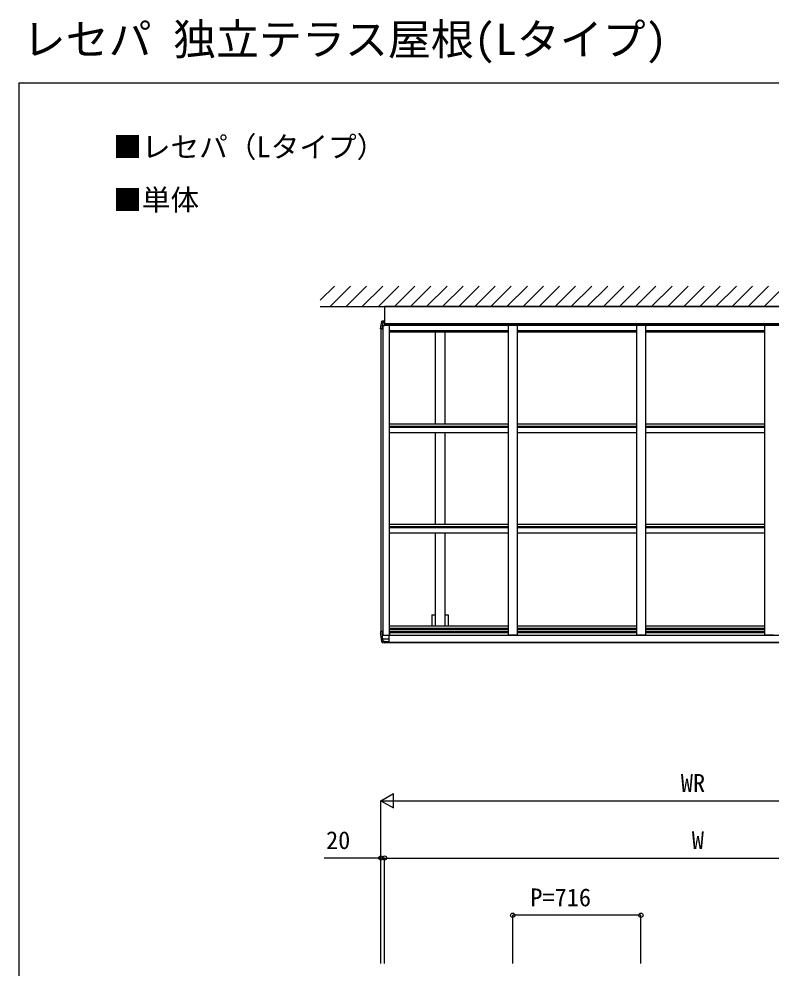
# Model space of a CAD drawing. Units: millimetres, scale not verified. Extents: x -7000 to 7000, y -10401 to 10355.
# Drawn here: x -7000 to -2799, y 5050 to 10355 of the extents above; entities that cross this region are included whole.
import ezdxf
from ezdxf.enums import TextEntityAlignment as Align

# ---------------------------------------------------------------- set-up
doc = ezdxf.new("R2010")
doc.units = ezdxf.units.MM
doc.header["$LTSCALE"] = 50
for name, color, linetype in [('0-2_USER1', 3, 'Continuous'), ('0-4_YKK_13', 4, 'Continuous'), ('0-5_YKK_A1', 4, 'Continuous'), ('0-6_YKK_D', 6, 'Continuous'), ('0-7_YKK_ZWAK', 7, 'Continuous')]:
    doc.layers.add(name, color=color, linetype=linetype)
doc.styles.add('ＭＳ ゴシック', font='')
doc.styles.get('ＭＳ ゴシック').set_extended_font_data('MS Gothic')

msp = doc.modelspace()

# ---------------------------------------------------------------- linework, layer by layer
at = {"layer": '0-4_YKK_13'}
for p, q in [((-4957.86, 8748.11), (-4957.86, 8651.26)), ((-1377.86, 8748.11), (-4957.86, 8748.11)), ((-4966.87, 8668.15), (-4957.86, 8668.62)), ((-4957.86, 8660.62), (-4965.18, 8660.62)), ((-4957.86, 8668.62), (-4957.86, 8667.76)), ((-4957.86, 8667.76), (-4957.86, 8665.88)), ((-4957.86, 8665.88), (-4957.86, 8660.62)), ((-4957.86, 8642.32), (-4957.86, 8660.62)), ((-1377.86, 8651.26), (-4957.86, 8651.26)), ((-4979.86, 8622.62), (-4979.86, 8627.62)), ((-4979.01, 8622.62), (-4979.86, 8622.62)), ((-4975.72, 8622.62), (-4979.01, 8622.62)), ((-4975.72, 8622.62), (-4971.86, 8622.62)), ((-4971.86, 8622.62), (-4971.86, 8627.62)), ((-4968.86, 8642.32), (-4957.86, 8642.32)), ((-4968.86, 8629.62), (-4968.86, 8642.32)), ((-4979.86, 6931.27), (-4979.86, 6926.27)), ((-4979.01, 6931.27), (-4979.86, 6931.27)), ((-4971.86, 6931.27), (-4971.86, 6926.27)), ((-4933.86, 6911.42), (-4933.86, 6889.27)), ((-4966.87, 6868.74), (-4957.86, 6868.27)), ((-4965.18, 6876.27), (-4957.86, 6876.27)), ((-4957.86, 6871.01), (-4957.86, 6876.27)), ((-4933.86, 6873.87), (-4957.86, 6873.87)), ((-4934.86, 6871.87), (-4957.86, 6871.87)), ((-4957.86, 6869.13), (-4957.86, 6871.01)), ((-4957.86, 6868.27), (-4957.86, 6869.13)), ((-4934.86, 6871.87), (-4933.86, 6872.87)), ((-4933.86, 6873.87), (-4933.86, 6872.87))]:
    msp.add_line(p, q, dxfattribs=at)
for points in [[(-4974.53, 8662.24), (-4974.25, 8663), (-4973.89, 8663.73), (-4973.47, 8664.43), (-4972.98, 8665.08), (-4972.72, 8665.39), (-4972.36, 8665.75), (-4971.69, 8666.34), (-4970.98, 8666.84), (-4970.24, 8667.26), (-4969.48, 8667.6), (-4968.7, 8667.85), (-4968.33, 8667.95), (-4967.92, 8668.03), (-4967.14, 8668.13)], [(-4968.86, 8629.62), (-4968.86, 8627.62), (-4971.86, 8627.62)], [(-4971.86, 6931.27), (-4975.72, 6931.27), (-4979.01, 6931.27)], [(-4974.53, 6874.68), (-4974.31, 6874.03), (-4973.95, 6873.27), (-4973.53, 6872.55), (-4973.03, 6871.88), (-4972.47, 6871.25), (-4971.79, 6870.64), (-4971.07, 6870.11), (-4970.31, 6869.67), (-4969.94, 6869.49), (-4969.53, 6869.31), (-4968.73, 6869.05), (-4967.93, 6868.86), (-4967.13, 6868.76)], [(-4969.11, 6889.27), (-4933.86, 6889.27), (-4933.86, 6873.87)]]:
    msp.add_lwpolyline(points, dxfattribs=at)
for centre, radius, start, end in [((-4864.86, 8627.62), 115, 162.49309, 180), ((-4864.86, 8627.62), 107, 162.82818, 180), ((-4965.18, 8658.62), 2, 90, 162.82818), ((-4728.13, 6926.19), 251.74, 179.98118, 191.80718), ((-4722.77, 6926.19), 249.09, 179.98192, 191.23052), ((-4965.18, 6878.27), 2, 197.17182, 270)]:
    msp.add_arc(centre, radius, start, end, dxfattribs=at)
at = {"layer": '0-5_YKK_A1'}
for p, q in [((-5317.13, 8782.57), (-5237.5, 8862.2)), ((-5261.79, 8748.11), (-5147.7, 8862.2)), ((-5171.98, 8748.11), (-5057.9, 8862.2)), ((-5082.18, 8748.11), (-4968.09, 8862.2)), ((-4992.38, 8748.11), (-4878.29, 8862.2)), ((-4902.58, 8748.11), (-4788.49, 8862.2)), ((-4812.77, 8748.11), (-4698.69, 8862.2)), ((-4722.97, 8748.11), (-4608.88, 8862.2)), ((-4633.17, 8748.11), (-4519.08, 8862.2)), ((-4543.37, 8748.11), (-4429.28, 8862.2)), ((-4453.56, 8748.11), (-4339.48, 8862.2)), ((-4363.76, 8748.11), (-4249.67, 8862.2)), ((-4273.96, 8748.11), (-4159.87, 8862.2)), ((-4184.16, 8748.11), (-4070.07, 8862.2)), ((-4094.35, 8748.11), (-3980.27, 8862.2)), ((-4004.55, 8748.11), (-3890.46, 8862.2)), ((-3914.75, 8748.11), (-3800.66, 8862.2)), ((-3824.95, 8748.11), (-3710.86, 8862.2)), ((-3735.14, 8748.11), (-3621.06, 8862.2)), ((-3645.34, 8748.11), (-3531.25, 8862.2)), ((-3555.54, 8748.11), (-3441.45, 8862.2)), ((-3465.74, 8748.11), (-3351.65, 8862.2)), ((-3375.93, 8748.11), (-3261.85, 8862.2)), ((-3286.13, 8748.11), (-3172.04, 8862.2)), ((-3196.33, 8748.11), (-3082.24, 8862.2)), ((-3106.53, 8748.11), (-2992.44, 8862.2)), ((-3016.72, 8748.11), (-2902.63, 8862.2)), ((-2926.92, 8748.11), (-2812.83, 8862.2)), ((-2837.12, 8748.11), (-2723.03, 8862.2)), ((-5317.89, 8748.11), (-1017.84, 8748.11)), ((-4957.86, 8642.32), (-4957.86, 8668.1)), ((-4941.36, 8651.26), (-4941.36, 8648.77)), ((-1394.36, 8648.77), (-4941.36, 8648.77)), ((-4977.86, 8622.62), (-4977.86, 6931.27)), ((-4968.16, 8627.62), (-4971.86, 8627.62)), ((-1377.86, 8644.49), (-4957.86, 8644.49)), ((-1377.86, 8644.31), (-4957.86, 8644.28)), ((-1377.86, 8642.32), (-4957.86, 8642.32)), ((-4932.86, 8642.32), (-4932.86, 6911.42)), ((-4932.86, 8614.46), (-4266.86, 8614.46)), ((-4932.86, 8606.16), (-4266.86, 8606.16)), ((-4675.36, 8606.16), (-4675.36, 8091.43)), ((-4620.36, 8606.16), (-4620.36, 8091.43)), ((-4266.86, 8642.32), (-4266.86, 6911.42)), ((-4216.86, 8642.32), (-4216.86, 6911.42)), ((-4216.86, 8614.46), (-3550.86, 8614.46)), ((-4216.86, 8606.16), (-3550.86, 8606.16)), ((-3550.86, 8642.32), (-3550.86, 6911.42)), ((-3500.86, 8642.32), (-3500.86, 6911.42)), ((-3500.86, 8614.46), (-2834.86, 8614.46)), ((-3500.86, 8606.16), (-2834.86, 8606.16)), ((-2834.86, 8642.32), (-2834.86, 6911.42)), ((-4932.86, 8091.43), (-4266.86, 8091.43)), ((-4932.86, 8078.42), (-4266.86, 8078.42)), ((-4932.86, 8073.87), (-4266.86, 8073.87)), ((-4216.86, 8091.43), (-3550.86, 8091.43)), ((-4216.86, 8078.42), (-3550.86, 8078.42)), ((-4216.86, 8073.87), (-3550.86, 8073.87)), ((-3500.86, 8091.43), (-2834.86, 8091.43)), ((-3500.86, 8078.42), (-2834.86, 8078.42)), ((-3500.86, 8073.87), (-2834.86, 8073.87)), ((-4932.86, 8044.03), (-4266.86, 8044.03)), ((-4675.36, 8044.03), (-4675.36, 7530.96)), ((-4620.36, 8044.03), (-4620.36, 7530.96)), ((-4216.86, 8044.03), (-3550.86, 8044.03)), ((-3500.86, 8044.03), (-2834.86, 8044.03)), ((-4932.86, 7530.96), (-4266.86, 7530.96)), ((-4932.86, 7517.94), (-4266.86, 7517.94)), ((-4932.86, 7513.4), (-4266.86, 7513.4)), ((-4932.86, 7483.56), (-4266.86, 7483.56)), ((-4675.36, 7483.56), (-4675.36, 6963.54)), ((-4620.36, 7483.56), (-4620.36, 6963.54)), ((-4216.86, 7530.96), (-3550.86, 7530.96)), ((-4216.86, 7517.94), (-3550.86, 7517.94)), ((-4216.86, 7513.4), (-3550.86, 7513.4)), ((-4216.86, 7483.56), (-3550.86, 7483.56)), ((-3500.86, 7530.96), (-2834.86, 7530.96)), ((-3500.86, 7517.94), (-2834.86, 7517.94)), ((-3500.86, 7513.4), (-2834.86, 7513.4)), ((-3500.86, 7483.56), (-2834.86, 7483.56)), ((-4693.06, 7025.13), (-4675.36, 7025.13)), ((-4693.06, 7025.13), (-4693.06, 6963.54)), ((-4620.36, 7025.13), (-4602.66, 7025.13)), ((-4602.66, 7025.13), (-4602.66, 6963.54)), ((-4932.86, 6963.54), (-4266.86, 6963.54)), ((-4932.86, 6950.53), (-4266.86, 6950.53)), ((-4216.86, 6963.54), (-3550.86, 6963.54)), ((-4216.86, 6950.53), (-3550.86, 6950.53)), ((-3500.86, 6963.54), (-2834.86, 6963.54)), ((-3500.86, 6950.53), (-2834.86, 6950.53)), ((-4968.16, 6926.27), (-4971.86, 6926.27)), ((-4932.86, 6945.45), (-4266.86, 6945.45)), ((-4266.86, 6941.52), (-4932.86, 6941.52)), ((-4932.86, 6933.33), (-4266.86, 6933.33)), ((-4932.86, 6924.93), (-4266.86, 6924.93)), ((-4927.86, 6909.32), (-4927.86, 6924.93)), ((-1401.86, 6909.32), (-4927.86, 6909.32)), ((-4216.86, 6911.42), (-4266.86, 6911.42)), ((-4216.86, 6945.45), (-3550.86, 6945.45)), ((-3550.86, 6941.52), (-4216.86, 6941.52)), ((-4216.86, 6933.33), (-3550.86, 6933.33)), ((-4216.86, 6924.93), (-3550.86, 6924.93)), ((-3500.86, 6911.42), (-3550.86, 6911.42)), ((-3500.86, 6945.45), (-2834.86, 6945.45)), ((-2834.86, 6941.52), (-3500.86, 6941.52)), ((-3500.86, 6933.33), (-2834.86, 6933.33)), ((-3500.86, 6924.93), (-2834.86, 6924.93)), ((-2784.86, 6911.42), (-2834.86, 6911.42)), ((-4957.87, 6871.27), (-1377.86, 6871.27)), ((-4957.86, 6869.13), (-1377.86, 6869.13))]:
    msp.add_line(p, q, dxfattribs=at)
msp.add_lwpolyline([(-4968.16, 8642.32), (-4968.16, 6911.42), (-4932.86, 6911.42)], dxfattribs=at)
at = {"layer": '0-6_YKK_D'}
for p, q in [((-4977.86, 5984.71), (-4908.58, 6024.71)), ((-4908.58, 5944.71), (-4908.58, 6024.71)), ((-4977.86, 5074.71), (-4977.86, 5985.71)), ((-4977.86, 5984.71), (-4908.58, 5944.71)), ((-4977.86, 5984.71), (-4839.3, 5984.71)), ((-4897.86, 5984.71), (-1437.86, 5984.71)), ((-4977.86, 5664.71), (-5294.68, 5664.71)), ((-4977.86, 5074.71), (-4977.86, 5665.71)), ((-4957.86, 5664.71), (-4977.86, 5664.71)), ((-4957.86, 5074.71), (-4957.86, 5665.71)), ((-4957.86, 5074.71), (-4957.86, 5665.71)), ((-4957.86, 5664.71), (-4909.86, 5664.71)), ((-4957.86, 5664.71), (-1377.86, 5664.71)), ((-4241.86, 5074.71), (-4241.86, 5345.71)), ((-3525.86, 5344.71), (-4241.86, 5344.71)), ((-3525.86, 5074.71), (-3525.86, 5345.71))]:
    msp.add_line(p, q, dxfattribs=at)
for centre in [(-4977.86, 5664.71), (-4957.86, 5664.71), (-4957.86, 5664.71), (-4241.86, 5344.71), (-3525.86, 5344.71)]:
    msp.add_circle(centre, 12, dxfattribs=at)
at = {"layer": '0-7_YKK_ZWAK'}
for q in [(-7000, -10401.1), (7000, 9998.9)]:
    msp.add_line((-7000, 9998.9), q, dxfattribs=at)

# ---------------------------------------------------------------- texts
at = {"layer": '0-2_USER1', "style": 'ＭＳ ゴシック'}
for s, height, p in [('レセパ 独立テラス屋根(Lタイプ)', 176, (-6979.34, 10100.99)), ('■レセパ（Lタイプ）', 117.3, (-6473.64, 9546.48)), ('■単体', 117.3, (-6473.64, 9250.72))]:
    msp.add_text(s, height=height, dxfattribs=at).set_placement(p, align=Align.BOTTOM_LEFT)
at = {"layer": '0-6_YKK_D', "style": 'ＭＳ ゴシック'}
for s, p in [('WR', (-3302.71, 6004.71)), ('20', (-5284.73, 5684.71)), ('W', (-3241.27, 5684.71)), ('P=716', (-4143.5, 5364.71))]:
    msp.add_text(s, height=99.71, dxfattribs=at).set_placement(p, align=Align.BOTTOM_LEFT)

doc.saveas('drawing.dxf')
